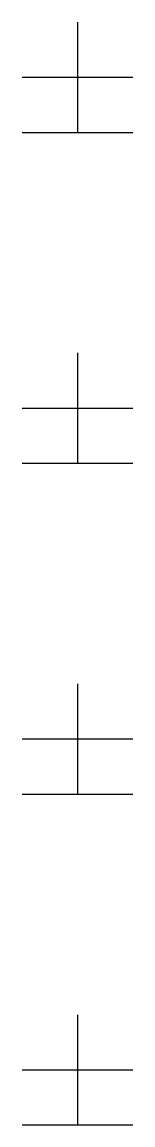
# Model space of a CAD drawing. Header units: millimetres. Extents: x 0 to 594, y 0 to 420.
# Drawn here: x 445.97 to 447.47, y 47.81 to 62.81 of the extents above; entities that cross this region are included whole.
import ezdxf

# ---------------------------------------------------------------- set-up
doc = ezdxf.new("R2010")
doc.units = ezdxf.units.MM
doc.header["$LTSCALE"] = 32.67
doc.layers.get('0').update_dxf_attribs({"linetype": 'CONTINUOUS'})

msp = doc.modelspace()

# ---------------------------------------------------------------- linework, layer by layer
at = {"color": 7, "linetype": 'CONTINUOUS'}
for p, q in [((446.722, 62.809), (446.722, 61.309)), ((445.972, 62.059), (447.472, 62.059)), ((445.972, 61.309), (447.472, 61.309)), ((446.722, 58.309), (446.722, 56.809)), ((445.972, 57.559), (447.472, 57.559)), ((445.972, 56.809), (447.472, 56.809)), ((446.722, 53.809), (446.722, 52.309)), ((445.972, 53.059), (447.472, 53.059)), ((445.972, 52.309), (447.472, 52.309)), ((446.722, 49.309), (446.722, 47.809)), ((445.972, 48.559), (447.472, 48.559)), ((445.972, 47.809), (447.472, 47.809))]:
    msp.add_line(p, q, dxfattribs=at)

doc.saveas('drawing.dxf')
